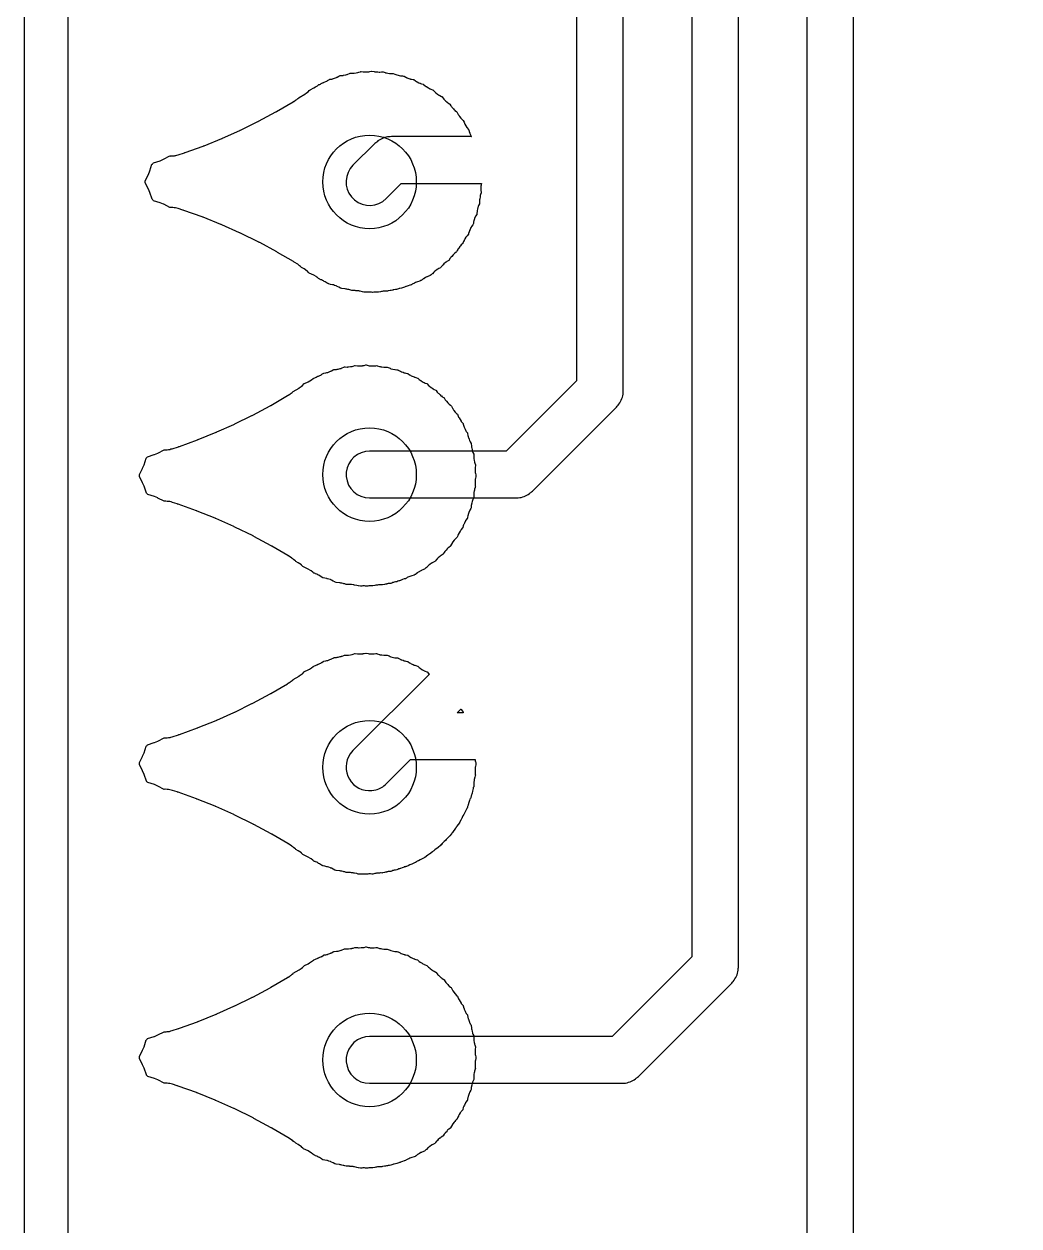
# Model space of a CAD drawing. Header units: millimetres. Extents: x 0 to 45, y 0 to 60.
# Drawn here: x 0 to 8.64, y 24.75 to 35.18 of the extents above; entities that cross this region are included whole.
import ezdxf

# ---------------------------------------------------------------- set-up
doc = ezdxf.new("R2010")
doc.units = ezdxf.units.MM

msp = doc.modelspace()

# ---------------------------------------------------------------- linework, layer by layer
at = {"layer": '16_copper'}
for points in [[(4.797, 49), (4.797, 32.084), (4.186, 31.473), (3, 31.473), (2.965, 31.47, 0.915917), (3, 31.067), (4.27, 31.067), (4.28, 31.068), (4.29, 31.068, 0.132342), (4.389, 31.105), (4.395, 31.111, 0.018024), (4.407, 31.12), (4.414, 31.126), (5.144, 31.856), (5.15, 31.864), (5.157, 31.871, 0.132344), (5.201, 31.968), (5.201, 31.976, 0.018059), (5.202, 31.991), (5.203, 32), (5.203, 48.916)], [(5.797, 49), (5.797, 27.084), (5.106, 26.393), (3, 26.393), (2.965, 26.39, 0.915917), (3, 25.987), (5.19, 25.987), (5.2, 25.988), (5.21, 25.988, 0.132342), (5.309, 26.025), (5.315, 26.031, 0.018024), (5.327, 26.04), (5.334, 26.046), (6.144, 26.856), (6.15, 26.864), (6.157, 26.871, 0.132344), (6.201, 26.968), (6.201, 26.976, 0.018059), (6.202, 26.991), (6.203, 27), (6.203, 48.916)]]:
    msp.add_lwpolyline(points, format="xyb", dxfattribs=at)
for points in [[(6.797, 48), (6.797, 22.084)], [(7.203, 22), (7.203, 47.916)]]:
    msp.add_lwpolyline(points, dxfattribs=at)
at = {"layer": '1_copper'}
msp.add_lwpolyline([(0.381, 51.975), (0.381, 8)], dxfattribs=at)
for points in [[(3.016, 32.852), (3.005, 32.853), (2.998, 32.853), (2.992, 32.853), (2.983, 32.852), (2.972, 32.852), (2.972, 32.852), (2.971, 32.852), (2.954, 32.853, 0.001522), (2.952, 32.853), (2.951, 32.853), (2.939, 32.857), (2.919, 32.861), (2.913, 32.862), (2.908, 32.864), (2.894, 32.865), (2.884, 32.866), (2.88, 32.866), (2.875, 32.867), (2.847, 32.867), (2.836, 32.871), (2.828, 32.873), (2.82, 32.875), (2.81, 32.877), (2.802, 32.879), (2.796, 32.88), (2.788, 32.881), (2.76, 32.884), (2.752, 32.887), (2.749, 32.888), (2.734, 32.896), (2.72, 32.903, 0.011775), (2.71, 32.908), (2.696, 32.912), (2.686, 32.916), (2.683, 32.916), (2.679, 32.917), (2.662, 32.921), (2.647, 32.924), (2.644, 32.924), (2.64, 32.927, 0.005371), (2.636, 32.93), (2.633, 32.931), (2.614, 32.943), (2.607, 32.946), (2.601, 32.95), (2.591, 32.955), (2.582, 32.959), (2.577, 32.961), (2.572, 32.963), (2.567, 32.965), (2.557, 32.973), (2.544, 32.984, 0.001383), (2.543, 32.984), (2.537, 32.988), (2.516, 33), (2.475, 33.019), (2.471, 33.023), (2.46, 33.034, 0.003099), (2.458, 33.036), (2.431, 33.055), (2.431, 33.055, 0.000044), (2.431, 33.055), (2.41, 33.067, 0.013556), (2.401, 33.075), (2.391, 33.083), (2.383, 33.09), (2.379, 33.092), (2.376, 33.095), (2.345, 33.114), (2.342, 33.116), (2.339, 33.118), (2.202, 33.198), (2.199, 33.2), (2.196, 33.202), (2.046, 33.283), (2.042, 33.284), (2.039, 33.287), (1.879, 33.365), (1.875, 33.367), (1.872, 33.369), (1.716, 33.438), (1.713, 33.439), (1.709, 33.441), (1.554, 33.503), (1.551, 33.504), (1.547, 33.506), (1.387, 33.563), (1.383, 33.564), (1.38, 33.566), (1.338, 33.579), (1.327, 33.582), (1.316, 33.585, 0.026868), (1.292, 33.587), (1.281, 33.589), (1.274, 33.588), (1.268, 33.589), (1.267, 33.588), (1.213, 33.616, 0.001054), (1.212, 33.617), (1.182, 33.629), (1.124, 33.647), (1.122, 33.65, 0.010376), (1.112, 33.659), (1.112, 33.66), (1.093, 33.718, 0.001055), (1.093, 33.718), (1.08, 33.748), (1.052, 33.803), (1.052, 33.806, 0.010376), (1.052, 33.819), (1.052, 33.82), (1.08, 33.874, 0.001054), (1.08, 33.875), (1.093, 33.905), (1.111, 33.963), (1.114, 33.965, 0.010376), (1.123, 33.975), (1.123, 33.975), (1.181, 33.994, 0.001055), (1.182, 33.994), (1.212, 34.007), (1.266, 34.035), (1.27, 34.034), (1.276, 34.035), (1.283, 34.035, 0.024664), (1.305, 34.037), (1.312, 34.038), (1.318, 34.039), (1.326, 34.042), (1.337, 34.044), (1.392, 34.062), (1.395, 34.064), (1.399, 34.065), (1.556, 34.121), (1.559, 34.123), (1.563, 34.124), (1.718, 34.187), (1.721, 34.188), (1.724, 34.19), (1.873, 34.256), (1.876, 34.258), (1.88, 34.259), (2.029, 34.333), (2.032, 34.334), (2.036, 34.336), (2.186, 34.417), (2.189, 34.419), (2.193, 34.42), (2.337, 34.505), (2.34, 34.507), (2.343, 34.509), (2.358, 34.518), (2.363, 34.522), (2.369, 34.526, 0.021914), (2.386, 34.54), (2.388, 34.542), (2.438, 34.571), (2.438, 34.571), (2.438, 34.572), (2.452, 34.582), (2.467, 34.592), (2.467, 34.592), (2.467, 34.592), (2.477, 34.603), (2.484, 34.61), (2.516, 34.625), (2.516, 34.625), (2.516, 34.625), (2.531, 34.634), (2.547, 34.643), (2.547, 34.643), (2.547, 34.643), (2.561, 34.654, 0.031921), (2.586, 34.666), (2.594, 34.67), (2.595, 34.671), (2.598, 34.672), (2.601, 34.673), (2.603, 34.674), (2.607, 34.675), (2.619, 34.681), (2.628, 34.684, 0.008315), (2.634, 34.688), (2.635, 34.688), (2.636, 34.689), (2.636, 34.689), (2.647, 34.697), (2.652, 34.7), (2.654, 34.701), (2.671, 34.703), (2.68, 34.705, 0.007304), (2.687, 34.707), (2.704, 34.714), (2.713, 34.717, 0.004064), (2.717, 34.719), (2.72, 34.72), (2.734, 34.728), (2.74, 34.731), (2.744, 34.732), (2.763, 34.733), (2.769, 34.734), (2.77, 34.734), (2.77, 34.734), (2.77, 34.734), (2.772, 34.734), (2.775, 34.735), (2.794, 34.74), (2.803, 34.742), (2.805, 34.742), (2.807, 34.743), (2.812, 34.745), (2.827, 34.751), (2.833, 34.754), (2.837, 34.754), (2.856, 34.753), (2.859, 34.753), (2.862, 34.754, 0.002922), (2.864, 34.754), (2.867, 34.754), (2.885, 34.757), (2.895, 34.758), (2.897, 34.759), (2.899, 34.759), (2.907, 34.761), (2.922, 34.766), (2.925, 34.767), (2.926, 34.767), (2.944, 34.765), (2.953, 34.764, 0.008832), (2.961, 34.764), (2.978, 34.765), (2.988, 34.765), (2.99, 34.766), (2.993, 34.766), (3.002, 34.767), (3.017, 34.771), (3.019, 34.771), (3.021, 34.771), (3.039, 34.767), (3.047, 34.765, 0.008134), (3.054, 34.764), (3.073, 34.764), (3.083, 34.763), (3.085, 34.763), (3.085, 34.763), (3.086, 34.763), (3.086, 34.763), (3.087, 34.763), (3.089, 34.763), (3.105, 34.766), (3.112, 34.766), (3.117, 34.765), (3.136, 34.758), (3.139, 34.758, 0.000448), (3.139, 34.757), (3.141, 34.757), (3.142, 34.757), (3.147, 34.756), (3.158, 34.755), (3.174, 34.752), (3.174, 34.752), (3.175, 34.752), (3.193, 34.752), (3.204, 34.752), (3.22, 34.746, 0.019871), (3.236, 34.739), (3.268, 34.731), (3.271, 34.731), (3.287, 34.73), (3.295, 34.729), (3.299, 34.727), (3.315, 34.718), (3.318, 34.717), (3.32, 34.716), (3.321, 34.715), (3.323, 34.715), (3.325, 34.713), (3.342, 34.708), (3.351, 34.704), (3.353, 34.704), (3.355, 34.703), (3.364, 34.701), (3.379, 34.699), (3.383, 34.698), (3.383, 34.698), (3.398, 34.687), (3.405, 34.682, 0.008991), (3.412, 34.678), (3.428, 34.671), (3.437, 34.667), (3.439, 34.666), (3.442, 34.665), (3.451, 34.662), (3.466, 34.658), (3.468, 34.657), (3.469, 34.656), (3.482, 34.645), (3.49, 34.639, 0.008557), (3.496, 34.635), (3.511, 34.626), (3.52, 34.62), (3.522, 34.62), (3.524, 34.618), (3.533, 34.614), (3.547, 34.609), (3.55, 34.608), (3.551, 34.607), (3.563, 34.594), (3.57, 34.588, 0.008633), (3.576, 34.582), (3.59, 34.572), (3.598, 34.566), (3.6, 34.565), (3.602, 34.564), (3.61, 34.559), (3.624, 34.552), (3.627, 34.551), (3.627, 34.55), (3.638, 34.536), (3.644, 34.529, 0.008924), (3.65, 34.523), (3.663, 34.511), (3.67, 34.504), (3.672, 34.503), (3.674, 34.502), (3.681, 34.496), (3.695, 34.488), (3.696, 34.487), (3.697, 34.485), (3.707, 34.47), (3.712, 34.463, 0.008713), (3.717, 34.457), (3.729, 34.444), (3.735, 34.436), (3.737, 34.435), (3.738, 34.434), (3.738, 34.434), (3.738, 34.434), (3.739, 34.433), (3.741, 34.431), (3.754, 34.422), (3.758, 34.418), (3.761, 34.413), (3.769, 34.396), (3.771, 34.392, 0.000647), (3.772, 34.392), (3.773, 34.391), (3.773, 34.39), (3.775, 34.388), (3.782, 34.378), (3.792, 34.364), (3.792, 34.363), (3.793, 34.363), (3.805, 34.351), (3.814, 34.343), (3.82, 34.327, 0.01961), (3.827, 34.311), (3.844, 34.283), (3.846, 34.28), (3.857, 34.268), (3.862, 34.262), (3.863, 34.258), (3.868, 34.239), (3.869, 34.237), (3.87, 34.235), (3.87, 34.233), (3.871, 34.232), (3.871, 34.23), (3.879, 34.214), (3.883, 34.204), (3.884, 34.203), (3.19, 34.203), (3.18, 34.202), (3.17, 34.202, 0.132342), (3.071, 34.165), (3.065, 34.159, 0.018024), (3.053, 34.15), (3.046, 34.144), (2.856, 33.954), (2.833, 33.926, 0.915916), (3.144, 33.666), (3.274, 33.797), (3.971, 33.797), (3.969, 33.786), (3.968, 33.78), (3.968, 33.779), (3.968, 33.779), (3.968, 33.779), (3.967, 33.777), (3.967, 33.774), (3.966, 33.755), (3.966, 33.745, 0.00339), (3.966, 33.741), (3.966, 33.736), (3.968, 33.72), (3.969, 33.713), (3.967, 33.709), (3.961, 33.691), (3.96, 33.688), (3.96, 33.686, 0.002893), (3.96, 33.683), (3.959, 33.68), (3.956, 33.663), (3.955, 33.653), (3.955, 33.651), (3.954, 33.648), (3.954, 33.641), (3.955, 33.625), (3.955, 33.621), (3.954, 33.62), (3.947, 33.604), (3.944, 33.596, 0.008754), (3.941, 33.589), (3.937, 33.572), (3.935, 33.562), (3.935, 33.56), (3.934, 33.557), (3.933, 33.553), (3.932, 33.538), (3.932, 33.532), (3.93, 33.527), (3.921, 33.512), (3.918, 33.506, 0.007846), (3.915, 33.5), (3.909, 33.482), (3.906, 33.473, 0.003666), (3.905, 33.469), (3.903, 33.464), (3.901, 33.448), (3.9, 33.442), (3.897, 33.438), (3.886, 33.422), (3.884, 33.42), (3.883, 33.418), (3.882, 33.417), (3.882, 33.415), (3.88, 33.413), (3.873, 33.397), (3.868, 33.388), (3.868, 33.386), (3.867, 33.384), (3.864, 33.376), (3.86, 33.361), (3.859, 33.358), (3.859, 33.357), (3.846, 33.343), (3.841, 33.336, 0.008445), (3.837, 33.33), (3.828, 33.315), (3.823, 33.306), (3.822, 33.304), (3.821, 33.302), (3.817, 33.294), (3.811, 33.279), (3.81, 33.276), (3.809, 33.275), (3.796, 33.263), (3.79, 33.256, 0.008529), (3.785, 33.25), (3.774, 33.236), (3.768, 33.228), (3.767, 33.226), (3.766, 33.224), (3.761, 33.216), (3.754, 33.202), (3.753, 33.199), (3.752, 33.199), (3.738, 33.188), (3.731, 33.182, 0.008884), (3.725, 33.176), (3.714, 33.163), (3.707, 33.156), (3.705, 33.154), (3.704, 33.152), (3.698, 33.145), (3.69, 33.132), (3.689, 33.13), (3.688, 33.129), (3.672, 33.119), (3.665, 33.114, 0.008673), (3.659, 33.11), (3.646, 33.098), (3.639, 33.091), (3.637, 33.089), (3.636, 33.087), (3.632, 33.084), (3.623, 33.072), (3.619, 33.067), (3.616, 33.065), (3.6, 33.057), (3.594, 33.054, 0.008824), (3.587, 33.05), (3.573, 33.039), (3.565, 33.033, 0.00464), (3.561, 33.03), (3.557, 33.026), (3.545, 33.013), (3.543, 33.012), (3.54, 33.01), (3.534, 33.004), (3.526, 32.999), (3.505, 32.99), (3.501, 32.987), (3.496, 32.986), (3.485, 32.979), (3.473, 32.973), (3.47, 32.97), (3.466, 32.968), (3.456, 32.959), (3.452, 32.957), (3.449, 32.954), (3.448, 32.954), (3.447, 32.953), (3.446, 32.953), (3.436, 32.948), (3.416, 32.942), (3.408, 32.939), (3.399, 32.936), (3.39, 32.932), (3.383, 32.929), (3.377, 32.926), (3.37, 32.922), (3.364, 32.918), (3.361, 32.916), (3.352, 32.915, 0.000759), (3.351, 32.914), (3.335, 32.908), (3.318, 32.902), (3.318, 32.902), (3.318, 32.902), (3.315, 32.901), (3.309, 32.899), (3.303, 32.897), (3.295, 32.894), (3.286, 32.89), (3.276, 32.888), (3.264, 32.886), (3.258, 32.884), (3.252, 32.883), (3.244, 32.879), (3.235, 32.876), (3.224, 32.875), (3.212, 32.874), (3.206, 32.872), (3.201, 32.871), (3.199, 32.87), (3.198, 32.87, 0.019851), (3.179, 32.867), (3.162, 32.864), (3.162, 32.864), (3.162, 32.864), (3.156, 32.862), (3.152, 32.863), (3.145, 32.863), (3.137, 32.862), (3.128, 32.862), (3.118, 32.861), (3.11, 32.86), (3.103, 32.858), (3.096, 32.857), (3.079, 32.853), (3.069, 32.853), (3.058, 32.854), (3.051, 32.854), (3.045, 32.854), (3.036, 32.852), (3.026, 32.851)], [(2.966, 30.302), (2.955, 30.303), (2.948, 30.303), (2.942, 30.303), (2.933, 30.302), (2.922, 30.302), (2.922, 30.302), (2.921, 30.302), (2.904, 30.303, 0.001522), (2.902, 30.303), (2.901, 30.303), (2.889, 30.307), (2.869, 30.311), (2.863, 30.312), (2.858, 30.314), (2.844, 30.315), (2.834, 30.316), (2.83, 30.316), (2.825, 30.317), (2.797, 30.317), (2.786, 30.321), (2.778, 30.323), (2.77, 30.325), (2.76, 30.327), (2.752, 30.329), (2.746, 30.33), (2.738, 30.331), (2.71, 30.334), (2.702, 30.337), (2.699, 30.338), (2.684, 30.346), (2.67, 30.353, 0.011775), (2.66, 30.358), (2.646, 30.362), (2.636, 30.366), (2.633, 30.366), (2.629, 30.367), (2.612, 30.371), (2.597, 30.374), (2.594, 30.374), (2.59, 30.377, 0.005371), (2.586, 30.38), (2.583, 30.381), (2.564, 30.393), (2.557, 30.396), (2.551, 30.4), (2.541, 30.405), (2.532, 30.409), (2.527, 30.411), (2.522, 30.413), (2.517, 30.415), (2.507, 30.423), (2.494, 30.434, 0.001383), (2.493, 30.434), (2.487, 30.438), (2.466, 30.45), (2.425, 30.469), (2.421, 30.473), (2.41, 30.484, 0.003099), (2.408, 30.486), (2.381, 30.505), (2.381, 30.505, 0.000044), (2.381, 30.505), (2.36, 30.517, 0.013556), (2.351, 30.525), (2.341, 30.533), (2.333, 30.54), (2.329, 30.542), (2.326, 30.545), (2.295, 30.564), (2.292, 30.566), (2.289, 30.568), (2.152, 30.648), (2.149, 30.65), (2.146, 30.652), (1.996, 30.733), (1.992, 30.734), (1.989, 30.737), (1.829, 30.815), (1.825, 30.817), (1.822, 30.819), (1.666, 30.888), (1.663, 30.889), (1.659, 30.891), (1.504, 30.953), (1.501, 30.954), (1.497, 30.956), (1.337, 31.013), (1.333, 31.014), (1.33, 31.016), (1.288, 31.029), (1.277, 31.032), (1.266, 31.035, 0.026868), (1.242, 31.037), (1.231, 31.039), (1.224, 31.038), (1.218, 31.039), (1.217, 31.038), (1.163, 31.066, 0.001054), (1.162, 31.067), (1.132, 31.079), (1.074, 31.097), (1.072, 31.1, 0.010359), (1.062, 31.109), (1.062, 31.11), (1.043, 31.168, 0.001055), (1.043, 31.168), (1.03, 31.198), (1.002, 31.253), (1.002, 31.256, 0.010376), (1.002, 31.269), (1.002, 31.27), (1.03, 31.324, 0.001054), (1.03, 31.325), (1.043, 31.355), (1.061, 31.413), (1.064, 31.415, 0.010359), (1.073, 31.425), (1.073, 31.425), (1.131, 31.444, 0.001055), (1.132, 31.444), (1.162, 31.457), (1.216, 31.485), (1.22, 31.484), (1.226, 31.485), (1.233, 31.485, 0.024664), (1.255, 31.487), (1.262, 31.488), (1.268, 31.489), (1.276, 31.492), (1.287, 31.494), (1.342, 31.512), (1.345, 31.514), (1.349, 31.515), (1.506, 31.571), (1.509, 31.573), (1.513, 31.574), (1.668, 31.637), (1.671, 31.638), (1.674, 31.64), (1.823, 31.706), (1.826, 31.708), (1.83, 31.709), (1.979, 31.783), (1.982, 31.784), (1.986, 31.786), (2.136, 31.867), (2.139, 31.869), (2.143, 31.87), (2.287, 31.955), (2.29, 31.957), (2.293, 31.959), (2.308, 31.968), (2.313, 31.972), (2.319, 31.976, 0.021913), (2.336, 31.99), (2.338, 31.992), (2.388, 32.021), (2.388, 32.021), (2.388, 32.022), (2.405, 32.034), (2.417, 32.042), (2.417, 32.042), (2.417, 32.042), (2.433, 32.059), (2.434, 32.06), (2.466, 32.075), (2.466, 32.075), (2.466, 32.075), (2.481, 32.083), (2.497, 32.093), (2.497, 32.093), (2.497, 32.093), (2.511, 32.104, 0.032368), (2.536, 32.116), (2.544, 32.12), (2.545, 32.121), (2.548, 32.122, 0.006884), (2.554, 32.124), (2.558, 32.125), (2.569, 32.131), (2.578, 32.134, 0.008297), (2.584, 32.138), (2.585, 32.139), (2.587, 32.14), (2.587, 32.14), (2.598, 32.147), (2.602, 32.15), (2.604, 32.151), (2.621, 32.153), (2.63, 32.155, 0.007536), (2.637, 32.157), (2.654, 32.164), (2.663, 32.167), (2.665, 32.168), (2.667, 32.169), (2.67, 32.17), (2.684, 32.178), (2.69, 32.181), (2.694, 32.182), (2.713, 32.183), (2.719, 32.184), (2.72, 32.184), (2.72, 32.184), (2.72, 32.184), (2.722, 32.184), (2.726, 32.185), (2.744, 32.19), (2.753, 32.192), (2.755, 32.193), (2.757, 32.193), (2.762, 32.195), (2.777, 32.201), (2.783, 32.204), (2.787, 32.204), (2.806, 32.203), (2.809, 32.203), (2.812, 32.204, 0.002922), (2.814, 32.204), (2.817, 32.204), (2.835, 32.207), (2.845, 32.208), (2.847, 32.209), (2.849, 32.209), (2.857, 32.211), (2.872, 32.216), (2.875, 32.217), (2.876, 32.217), (2.894, 32.215), (2.903, 32.214, 0.0089), (2.911, 32.214), (2.928, 32.215), (2.938, 32.215, 0.004662), (2.943, 32.216), (2.952, 32.217), (2.967, 32.221), (2.969, 32.221), (2.971, 32.221), (2.989, 32.217), (2.997, 32.215, 0.008432), (3.005, 32.214), (3.022, 32.214), (3.033, 32.213), (3.035, 32.213), (3.036, 32.213), (3.036, 32.213), (3.037, 32.213), (3.039, 32.213), (3.055, 32.215), (3.062, 32.216), (3.067, 32.215), (3.086, 32.208), (3.089, 32.208, 0.000744), (3.089, 32.207), (3.091, 32.207), (3.092, 32.207), (3.097, 32.206), (3.107, 32.205), (3.124, 32.202), (3.124, 32.202), (3.125, 32.202), (3.142, 32.202), (3.154, 32.202), (3.17, 32.196, 0.019871), (3.186, 32.189), (3.218, 32.181), (3.221, 32.181), (3.237, 32.18), (3.245, 32.179), (3.249, 32.177), (3.265, 32.168), (3.268, 32.167), (3.27, 32.166), (3.271, 32.165), (3.273, 32.165), (3.275, 32.163), (3.292, 32.158), (3.301, 32.154), (3.303, 32.154), (3.305, 32.153), (3.314, 32.151), (3.329, 32.148), (3.333, 32.148), (3.333, 32.148), (3.348, 32.137), (3.355, 32.132, 0.008991), (3.362, 32.128), (3.378, 32.121), (3.387, 32.117), (3.389, 32.116), (3.392, 32.115), (3.401, 32.112), (3.416, 32.108), (3.418, 32.107), (3.419, 32.106), (3.432, 32.095), (3.44, 32.089, 0.008557), (3.446, 32.085), (3.461, 32.076), (3.47, 32.07), (3.472, 32.07), (3.474, 32.068), (3.483, 32.064), (3.497, 32.059), (3.5, 32.058), (3.501, 32.057), (3.513, 32.044), (3.52, 32.038, 0.008633), (3.526, 32.032), (3.54, 32.022), (3.548, 32.016), (3.55, 32.015), (3.552, 32.014), (3.56, 32.009), (3.574, 32.002), (3.577, 32.001), (3.577, 32), (3.588, 31.986), (3.594, 31.979, 0.008924), (3.6, 31.973), (3.613, 31.961), (3.62, 31.954), (3.622, 31.953), (3.624, 31.952), (3.631, 31.946), (3.645, 31.938), (3.646, 31.937), (3.647, 31.935), (3.657, 31.92), (3.662, 31.913, 0.008537), (3.667, 31.907), (3.679, 31.894), (3.685, 31.886), (3.687, 31.885), (3.688, 31.884), (3.688, 31.884), (3.688, 31.884), (3.689, 31.883), (3.691, 31.881), (3.704, 31.872), (3.708, 31.868), (3.711, 31.863), (3.719, 31.846), (3.721, 31.842, 0.000499), (3.722, 31.842), (3.723, 31.841), (3.723, 31.84), (3.725, 31.838), (3.732, 31.827), (3.742, 31.813), (3.742, 31.813), (3.743, 31.813), (3.756, 31.8), (3.764, 31.793), (3.77, 31.777, 0.01961), (3.777, 31.761), (3.794, 31.733), (3.796, 31.73), (3.807, 31.718), (3.812, 31.712), (3.813, 31.708), (3.818, 31.689), (3.819, 31.687), (3.82, 31.685), (3.82, 31.683), (3.821, 31.682), (3.821, 31.68), (3.829, 31.664), (3.833, 31.654), (3.835, 31.653), (3.836, 31.651), (3.84, 31.644), (3.849, 31.631), (3.851, 31.628), (3.851, 31.627), (3.854, 31.609), (3.856, 31.601, 0.008634), (3.858, 31.593), (3.865, 31.577), (3.868, 31.567), (3.869, 31.565), (3.87, 31.563), (3.874, 31.554), (3.882, 31.541), (3.883, 31.539), (3.883, 31.537), (3.884, 31.52), (3.886, 31.51, 0.008623), (3.887, 31.503), (3.891, 31.486), (3.894, 31.476), (3.895, 31.474), (3.895, 31.471), (3.898, 31.463), (3.905, 31.448), (3.906, 31.446), (3.906, 31.445), (3.905, 31.427), (3.906, 31.418, 0.00875), (3.906, 31.41), (3.909, 31.393), (3.91, 31.382, 0.004516), (3.911, 31.378), (3.913, 31.369), (3.919, 31.355), (3.919, 31.352), (3.919, 31.35), (3.917, 31.332), (3.916, 31.324, 0.008165), (3.916, 31.316), (3.917, 31.298), (3.918, 31.288), (3.918, 31.286), (3.918, 31.285), (3.918, 31.285), (3.918, 31.285), (3.918, 31.284), (3.919, 31.281), (3.922, 31.265), (3.924, 31.259), (3.923, 31.254), (3.919, 31.236), (3.918, 31.23), (3.918, 31.229), (3.918, 31.229), (3.918, 31.229), (3.917, 31.227), (3.917, 31.224), (3.916, 31.205), (3.916, 31.195, 0.00339), (3.916, 31.191), (3.916, 31.186), (3.918, 31.17), (3.919, 31.163), (3.917, 31.159), (3.911, 31.142), (3.91, 31.138), (3.91, 31.136, 0.002904), (3.91, 31.133), (3.909, 31.13), (3.906, 31.113), (3.905, 31.103), (3.905, 31.101), (3.904, 31.098), (3.904, 31.091), (3.905, 31.075), (3.905, 31.071), (3.904, 31.07), (3.897, 31.054), (3.894, 31.046, 0.00857), (3.891, 31.039), (3.887, 31.022), (3.885, 31.012), (3.885, 31.01), (3.884, 31.007), (3.883, 31.004), (3.882, 30.988), (3.882, 30.982), (3.88, 30.977), (3.871, 30.962), (3.868, 30.956, 0.007846), (3.865, 30.95), (3.859, 30.932), (3.856, 30.923, 0.003666), (3.855, 30.919), (3.853, 30.914), (3.851, 30.898), (3.85, 30.892), (3.847, 30.888), (3.836, 30.873), (3.834, 30.87), (3.833, 30.868), (3.832, 30.867), (3.832, 30.865), (3.83, 30.863), (3.823, 30.847), (3.819, 30.838), (3.818, 30.836), (3.817, 30.834), (3.814, 30.826), (3.81, 30.811), (3.809, 30.808), (3.808, 30.807), (3.796, 30.793), (3.791, 30.786, 0.008577), (3.787, 30.78), (3.778, 30.765), (3.773, 30.756), (3.772, 30.754), (3.771, 30.752), (3.767, 30.743), (3.763, 30.733), (3.76, 30.726), (3.759, 30.725), (3.759, 30.725), (3.746, 30.713), (3.74, 30.706, 0.008463), (3.735, 30.7), (3.724, 30.686), (3.718, 30.678), (3.717, 30.676), (3.716, 30.674), (3.711, 30.666), (3.704, 30.652), (3.703, 30.649), (3.702, 30.649), (3.688, 30.638), (3.681, 30.632, 0.008993), (3.675, 30.626), (3.664, 30.613), (3.657, 30.606), (3.655, 30.604), (3.654, 30.602), (3.648, 30.595), (3.64, 30.582), (3.639, 30.58), (3.638, 30.579), (3.622, 30.569), (3.615, 30.564, 0.008673), (3.609, 30.56), (3.596, 30.548), (3.589, 30.541), (3.587, 30.539), (3.586, 30.537), (3.582, 30.534), (3.573, 30.522), (3.569, 30.517), (3.566, 30.515), (3.55, 30.507), (3.544, 30.504, 0.008824), (3.537, 30.5), (3.523, 30.489), (3.515, 30.483, 0.00464), (3.511, 30.48), (3.507, 30.476), (3.495, 30.463), (3.493, 30.462), (3.49, 30.46), (3.484, 30.454), (3.476, 30.449), (3.455, 30.44), (3.451, 30.437), (3.446, 30.436), (3.435, 30.429), (3.434, 30.429), (3.431, 30.427), (3.43, 30.426), (3.423, 30.423), (3.42, 30.42), (3.416, 30.418), (3.406, 30.41), (3.402, 30.407), (3.401, 30.406), (3.399, 30.404), (3.398, 30.404), (3.397, 30.403), (3.396, 30.403), (3.386, 30.398), (3.366, 30.392), (3.358, 30.389), (3.349, 30.386), (3.34, 30.382), (3.333, 30.379), (3.327, 30.376), (3.32, 30.372), (3.314, 30.368), (3.311, 30.366), (3.302, 30.365, 0.000711), (3.301, 30.364), (3.285, 30.358), (3.269, 30.352), (3.268, 30.352), (3.268, 30.352), (3.265, 30.351), (3.259, 30.349), (3.253, 30.347), (3.245, 30.344), (3.236, 30.34), (3.226, 30.338), (3.214, 30.336), (3.208, 30.334), (3.202, 30.333), (3.194, 30.329), (3.185, 30.326), (3.174, 30.325), (3.162, 30.324), (3.156, 30.322), (3.151, 30.321), (3.149, 30.32), (3.147, 30.32, 0.019939), (3.129, 30.317), (3.112, 30.314), (3.112, 30.314), (3.112, 30.314), (3.106, 30.312), (3.102, 30.313), (3.095, 30.313), (3.087, 30.312), (3.078, 30.312), (3.068, 30.311), (3.06, 30.31), (3.053, 30.309), (3.046, 30.307), (3.029, 30.303), (3.019, 30.303), (3.008, 30.304), (3.001, 30.304), (2.995, 30.304), (2.986, 30.302), (2.976, 30.301)], [(3.055, 28.534, 0.128212), (3.144, 28.586), (3.354, 28.797), (3.917, 28.797), (3.918, 28.788), (3.918, 28.786), (3.918, 28.785), (3.918, 28.785), (3.918, 28.785), (3.918, 28.784), (3.919, 28.781), (3.922, 28.765), (3.924, 28.759), (3.923, 28.754), (3.919, 28.736), (3.918, 28.731), (3.918, 28.729), (3.918, 28.729), (3.918, 28.729), (3.917, 28.727), (3.917, 28.724), (3.916, 28.705), (3.916, 28.695), (3.916, 28.693), (3.916, 28.691), (3.916, 28.686), (3.918, 28.67), (3.919, 28.661), (3.917, 28.656), (3.914, 28.645), (3.911, 28.636), (3.911, 28.631), (3.909, 28.625), (3.907, 28.61), (3.906, 28.602), (3.905, 28.593), (3.905, 28.584), (3.904, 28.575), (3.905, 28.569), (3.904, 28.565), (3.904, 28.561), (3.9, 28.553), (3.9, 28.552), (3.9, 28.552), (3.899, 28.547), (3.893, 28.521), (3.89, 28.506), (3.888, 28.497), (3.888, 28.495), (3.886, 28.491), (3.885, 28.488), (3.883, 28.483), (3.882, 28.479), (3.881, 28.476), (3.88, 28.471), (3.878, 28.466), (3.875, 28.46), (3.872, 28.452), (3.868, 28.442), (3.859, 28.416), (3.858, 28.411), (3.857, 28.407), (3.855, 28.4), (3.853, 28.395), (3.851, 28.39), (3.849, 28.384), (3.847, 28.376), (3.846, 28.376), (3.845, 28.374), (3.844, 28.371), (3.841, 28.367), (3.826, 28.337), (3.822, 28.327), (3.818, 28.319), (3.811, 28.308), (3.804, 28.295), (3.801, 28.285), (3.799, 28.281), (3.792, 28.27), (3.782, 28.25), (3.781, 28.249), (3.758, 28.218), (3.757, 28.216), (3.755, 28.214), (3.753, 28.209), (3.751, 28.206), (3.745, 28.2), (3.72, 28.165), (3.717, 28.16), (3.715, 28.158), (3.713, 28.155), (3.71, 28.152), (3.697, 28.134), (3.665, 28.102), (3.658, 28.094), (3.649, 28.086), (3.63, 28.067), (3.624, 28.06), (3.623, 28.059), (3.615, 28.051), (3.596, 28.033), (3.568, 28.013), (3.565, 28.01, 0.008889), (3.559, 28.005), (3.557, 28.004), (3.553, 28.001), (3.547, 27.997), (3.519, 27.977), (3.513, 27.972), (3.509, 27.969), (3.507, 27.968, 0.000274), (3.506, 27.968), (3.479, 27.948), (3.438, 27.927), (3.425, 27.919), (3.422, 27.917), (3.414, 27.914), (3.41, 27.911), (3.407, 27.91), (3.399, 27.904), (3.398, 27.904), (3.397, 27.903), (3.396, 27.903), (3.383, 27.897), (3.367, 27.89), (3.359, 27.887), (3.358, 27.886), (3.357, 27.886), (3.35, 27.882), (3.349, 27.882), (3.334, 27.875), (3.322, 27.87), (3.322, 27.87), (3.321, 27.87), (3.319, 27.869), (3.318, 27.869), (3.315, 27.868), (3.315, 27.867), (3.302, 27.865, 0.000673), (3.301, 27.864), (3.284, 27.858), (3.268, 27.852), (3.268, 27.852), (3.268, 27.852), (3.265, 27.851), (3.259, 27.849), (3.253, 27.847), (3.245, 27.844), (3.236, 27.84), (3.226, 27.838), (3.214, 27.836), (3.208, 27.834), (3.202, 27.833), (3.194, 27.829), (3.185, 27.826), (3.174, 27.825), (3.162, 27.824), (3.156, 27.822), (3.151, 27.821), (3.149, 27.82), (3.147, 27.82, 0.019939), (3.129, 27.817), (3.112, 27.814), (3.112, 27.814), (3.112, 27.814), (3.106, 27.812), (3.102, 27.813), (3.095, 27.813), (3.087, 27.812), (3.078, 27.812), (3.068, 27.811), (3.06, 27.81), (3.053, 27.809), (3.046, 27.807), (3.029, 27.803), (3.019, 27.803), (3.008, 27.804), (3.001, 27.804), (2.995, 27.804), (2.986, 27.802), (2.976, 27.801), (2.966, 27.802), (2.955, 27.803), (2.948, 27.803), (2.942, 27.803), (2.933, 27.802), (2.922, 27.802), (2.922, 27.802), (2.921, 27.802), (2.904, 27.803, 0.001522), (2.902, 27.803), (2.901, 27.803), (2.889, 27.807), (2.869, 27.811), (2.863, 27.812), (2.858, 27.814), (2.844, 27.815), (2.834, 27.816), (2.83, 27.816), (2.825, 27.817), (2.797, 27.817), (2.786, 27.821), (2.778, 27.823), (2.77, 27.825), (2.76, 27.827), (2.752, 27.829), (2.746, 27.83), (2.738, 27.831), (2.71, 27.834), (2.702, 27.837), (2.699, 27.838), (2.684, 27.846), (2.67, 27.853, 0.011775), (2.66, 27.858), (2.646, 27.862), (2.636, 27.866), (2.633, 27.866), (2.629, 27.867), (2.612, 27.871), (2.597, 27.874), (2.594, 27.874), (2.59, 27.877, 0.005371), (2.586, 27.88), (2.583, 27.881), (2.564, 27.893), (2.557, 27.896), (2.551, 27.9), (2.541, 27.905), (2.532, 27.909), (2.527, 27.911), (2.522, 27.913), (2.517, 27.915), (2.507, 27.923), (2.494, 27.934, 0.001383), (2.493, 27.934), (2.487, 27.938), (2.466, 27.95), (2.425, 27.969), (2.422, 27.973), (2.41, 27.984, 0.003118), (2.408, 27.986), (2.381, 28.005), (2.36, 28.017, 0.01351), (2.351, 28.025), (2.341, 28.033), (2.333, 28.04), (2.329, 28.042), (2.326, 28.045), (2.295, 28.064), (2.292, 28.066), (2.289, 28.068), (2.152, 28.148), (2.149, 28.15), (2.146, 28.152), (1.996, 28.233), (1.992, 28.234), (1.989, 28.237), (1.829, 28.315), (1.825, 28.317), (1.822, 28.319), (1.666, 28.388), (1.663, 28.389), (1.659, 28.391), (1.504, 28.453), (1.501, 28.454), (1.497, 28.456), (1.337, 28.513), (1.333, 28.514), (1.33, 28.516), (1.288, 28.529), (1.277, 28.532), (1.266, 28.535, 0.026868), (1.242, 28.537), (1.231, 28.539), (1.224, 28.538), (1.218, 28.539), (1.217, 28.538), (1.163, 28.566, 0.001054), (1.162, 28.567), (1.132, 28.579), (1.074, 28.597), (1.072, 28.6, 0.010359), (1.062, 28.609), (1.062, 28.61), (1.043, 28.668, 0.001055), (1.043, 28.668), (1.03, 28.698), (1.002, 28.753), (1.002, 28.756, 0.010376), (1.002, 28.769), (1.002, 28.77), (1.03, 28.824, 0.001054), (1.03, 28.825), (1.043, 28.855), (1.061, 28.913), (1.064, 28.915, 0.010359), (1.073, 28.925), (1.073, 28.925), (1.131, 28.944, 0.001055), (1.132, 28.944), (1.162, 28.957), (1.216, 28.985), (1.22, 28.984), (1.226, 28.985), (1.233, 28.985, 0.024664), (1.255, 28.987), (1.262, 28.988), (1.268, 28.989), (1.276, 28.992), (1.287, 28.994), (1.342, 29.012), (1.345, 29.014), (1.349, 29.015), (1.506, 29.071), (1.509, 29.073), (1.513, 29.074), (1.668, 29.137), (1.671, 29.138), (1.674, 29.14), (1.823, 29.206), (1.826, 29.208), (1.83, 29.209), (1.979, 29.283), (1.982, 29.284), (1.986, 29.286), (2.136, 29.367), (2.139, 29.369), (2.143, 29.37), (2.287, 29.455), (2.29, 29.457), (2.293, 29.459), (2.308, 29.468), (2.313, 29.472), (2.319, 29.476, 0.021909), (2.336, 29.49), (2.338, 29.492), (2.388, 29.521), (2.388, 29.521), (2.388, 29.522), (2.406, 29.534), (2.417, 29.542), (2.417, 29.542), (2.417, 29.542), (2.432, 29.558), (2.434, 29.56), (2.466, 29.575), (2.466, 29.575), (2.466, 29.575), (2.479, 29.582), (2.497, 29.593), (2.497, 29.593), (2.497, 29.593), (2.51, 29.604, 0.032776), (2.536, 29.616), (2.544, 29.62), (2.545, 29.621), (2.548, 29.622), (2.551, 29.623), (2.553, 29.624), (2.557, 29.625), (2.569, 29.631), (2.578, 29.634, 0.008315), (2.584, 29.638), (2.585, 29.638), (2.586, 29.639), (2.586, 29.639), (2.597, 29.647), (2.602, 29.65), (2.604, 29.651), (2.621, 29.653), (2.63, 29.655, 0.007375), (2.637, 29.657), (2.654, 29.664), (2.663, 29.667), (2.665, 29.668), (2.667, 29.669), (2.67, 29.67), (2.684, 29.678), (2.69, 29.681), (2.694, 29.682), (2.713, 29.683), (2.719, 29.684), (2.72, 29.684), (2.72, 29.684), (2.72, 29.684), (2.722, 29.684), (2.726, 29.685), (2.744, 29.69), (2.753, 29.692), (2.755, 29.693), (2.757, 29.693), (2.762, 29.695), (2.777, 29.701), (2.783, 29.704), (2.787, 29.704), (2.806, 29.703), (2.809, 29.703), (2.812, 29.704, 0.002922), (2.814, 29.704), (2.817, 29.704), (2.835, 29.707), (2.845, 29.708), (2.847, 29.709), (2.849, 29.709), (2.857, 29.711), (2.872, 29.716), (2.875, 29.717), (2.876, 29.717), (2.894, 29.715), (2.903, 29.714, 0.008822), (2.911, 29.714), (2.928, 29.715), (2.938, 29.715, 0.004593), (2.943, 29.716), (2.952, 29.717), (2.967, 29.721), (2.969, 29.721), (2.971, 29.721), (2.989, 29.717), (2.997, 29.715, 0.008132), (3.004, 29.714), (3.023, 29.714), (3.033, 29.713), (3.035, 29.713, 0.001747), (3.036, 29.713), (3.036, 29.713), (3.037, 29.713), (3.039, 29.713), (3.055, 29.716), (3.062, 29.716), (3.067, 29.715), (3.086, 29.708), (3.089, 29.708, 0.000744), (3.089, 29.707), (3.091, 29.707), (3.092, 29.707), (3.097, 29.706), (3.107, 29.705), (3.124, 29.702), (3.124, 29.702), (3.125, 29.702), (3.142, 29.702), (3.154, 29.702), (3.17, 29.696, 0.019933), (3.186, 29.689), (3.218, 29.681), (3.221, 29.681), (3.237, 29.68), (3.245, 29.679), (3.249, 29.677), (3.265, 29.668), (3.268, 29.667), (3.27, 29.666), (3.271, 29.665), (3.273, 29.665), (3.275, 29.663), (3.292, 29.658), (3.301, 29.654), (3.303, 29.654), (3.305, 29.653), (3.314, 29.651), (3.329, 29.649), (3.333, 29.648), (3.333, 29.648), (3.348, 29.637), (3.355, 29.632, 0.008991), (3.362, 29.628), (3.378, 29.621), (3.387, 29.617), (3.389, 29.616), (3.392, 29.615), (3.401, 29.612), (3.416, 29.608), (3.418, 29.607), (3.419, 29.606), (3.432, 29.595), (3.44, 29.589, 0.008615), (3.446, 29.585), (3.461, 29.576), (3.47, 29.57), (3.472, 29.57), (3.474, 29.568), (3.483, 29.564), (3.498, 29.559), (3.5, 29.558), (3.501, 29.557), (3.513, 29.544), (3.52, 29.538), (3.52, 29.537), (2.856, 28.874), (2.833, 28.846, 0.6412), (3.02, 28.528)], [(2.966, 25.252), (2.955, 25.253), (2.948, 25.253), (2.942, 25.253), (2.933, 25.252), (2.922, 25.252), (2.922, 25.252), (2.921, 25.252), (2.904, 25.253, 0.001522), (2.902, 25.253), (2.901, 25.253), (2.889, 25.257), (2.869, 25.261), (2.863, 25.262), (2.858, 25.264), (2.844, 25.265), (2.834, 25.266), (2.83, 25.266), (2.825, 25.267), (2.797, 25.267), (2.786, 25.271), (2.778, 25.273), (2.77, 25.275), (2.76, 25.277), (2.752, 25.279), (2.746, 25.28), (2.738, 25.281), (2.71, 25.284), (2.702, 25.287), (2.699, 25.288), (2.684, 25.296), (2.67, 25.303, 0.011851), (2.66, 25.308), (2.646, 25.312), (2.636, 25.316), (2.633, 25.316), (2.629, 25.317), (2.612, 25.321), (2.597, 25.324), (2.594, 25.324), (2.59, 25.327, 0.005371), (2.586, 25.33), (2.583, 25.331), (2.564, 25.343), (2.558, 25.346), (2.554, 25.349), (2.553, 25.349), (2.551, 25.35), (2.541, 25.355), (2.532, 25.359), (2.527, 25.361), (2.522, 25.363), (2.517, 25.365), (2.507, 25.373), (2.494, 25.384, 0.001383), (2.493, 25.384), (2.487, 25.388), (2.466, 25.4), (2.425, 25.419), (2.422, 25.423), (2.41, 25.434, 0.003118), (2.408, 25.436), (2.381, 25.455), (2.36, 25.467, 0.01351), (2.351, 25.475), (2.341, 25.483), (2.333, 25.49), (2.329, 25.492), (2.326, 25.495), (2.295, 25.514), (2.292, 25.516), (2.289, 25.518), (2.152, 25.598), (2.149, 25.6), (2.146, 25.602), (1.996, 25.683), (1.992, 25.684), (1.989, 25.687), (1.829, 25.765), (1.825, 25.767), (1.822, 25.769), (1.666, 25.838), (1.663, 25.839), (1.659, 25.841), (1.504, 25.903), (1.501, 25.904), (1.497, 25.906), (1.337, 25.963), (1.333, 25.964), (1.33, 25.966), (1.288, 25.979), (1.277, 25.982), (1.266, 25.985, 0.026886), (1.242, 25.987), (1.231, 25.989), (1.224, 25.988), (1.218, 25.989), (1.217, 25.988), (1.163, 26.016, 0.001054), (1.162, 26.017), (1.132, 26.029), (1.074, 26.047), (1.072, 26.05, 0.010376), (1.062, 26.059), (1.062, 26.06), (1.043, 26.118, 0.001055), (1.043, 26.118), (1.03, 26.148), (1.002, 26.203), (1.002, 26.206, 0.010376), (1.002, 26.219), (1.002, 26.22), (1.03, 26.274, 0.001054), (1.03, 26.275), (1.043, 26.305), (1.061, 26.363), (1.064, 26.365, 0.010376), (1.073, 26.375), (1.073, 26.375), (1.131, 26.394, 0.001055), (1.132, 26.394), (1.162, 26.407), (1.216, 26.435), (1.22, 26.434), (1.226, 26.435), (1.233, 26.435, 0.024664), (1.255, 26.437), (1.262, 26.438), (1.268, 26.439), (1.276, 26.442), (1.287, 26.444), (1.342, 26.462), (1.345, 26.464), (1.349, 26.465), (1.506, 26.521), (1.509, 26.523), (1.513, 26.524), (1.668, 26.587), (1.671, 26.588), (1.674, 26.59), (1.823, 26.656), (1.826, 26.658), (1.83, 26.659), (1.979, 26.733), (1.982, 26.734), (1.986, 26.736), (2.136, 26.817), (2.139, 26.819), (2.143, 26.82), (2.287, 26.905), (2.29, 26.907), (2.293, 26.909), (2.308, 26.918), (2.313, 26.922), (2.319, 26.926, 0.021913), (2.336, 26.94), (2.338, 26.942), (2.388, 26.971), (2.388, 26.971), (2.388, 26.972), (2.406, 26.984), (2.417, 26.992), (2.417, 26.992), (2.417, 26.992), (2.432, 27.008), (2.434, 27.01), (2.466, 27.025), (2.466, 27.025), (2.466, 27.025), (2.479, 27.032), (2.497, 27.043), (2.497, 27.043), (2.497, 27.043), (2.512, 27.056), (2.516, 27.059, 0.025139), (2.536, 27.066), (2.544, 27.07), (2.545, 27.071), (2.548, 27.072), (2.551, 27.073), (2.553, 27.074), (2.557, 27.075), (2.569, 27.081), (2.578, 27.084, 0.008315), (2.584, 27.088), (2.585, 27.088), (2.586, 27.089), (2.586, 27.089), (2.597, 27.097), (2.602, 27.1), (2.604, 27.101), (2.621, 27.103), (2.63, 27.105, 0.007304), (2.637, 27.107), (2.654, 27.114), (2.663, 27.117, 0.004064), (2.667, 27.119), (2.67, 27.12), (2.684, 27.128), (2.69, 27.131), (2.694, 27.132), (2.713, 27.133), (2.719, 27.134), (2.72, 27.134), (2.72, 27.134), (2.72, 27.134), (2.722, 27.134), (2.726, 27.135), (2.744, 27.14), (2.753, 27.142), (2.755, 27.143), (2.757, 27.143), (2.762, 27.145), (2.777, 27.151), (2.783, 27.154), (2.787, 27.154), (2.806, 27.153), (2.809, 27.153), (2.812, 27.154, 0.002922), (2.814, 27.154), (2.817, 27.154), (2.835, 27.157), (2.845, 27.158), (2.847, 27.159), (2.849, 27.159), (2.857, 27.161), (2.872, 27.166), (2.875, 27.167), (2.876, 27.167), (2.894, 27.165), (2.903, 27.164, 0.008822), (2.911, 27.164), (2.928, 27.165), (2.938, 27.165, 0.004593), (2.943, 27.166), (2.952, 27.167), (2.967, 27.171), (2.969, 27.171), (2.971, 27.171), (2.989, 27.167), (2.997, 27.165, 0.008049), (3.004, 27.164), (3.023, 27.164), (3.033, 27.163), (3.035, 27.163, 0.001691), (3.036, 27.163), (3.036, 27.163), (3.037, 27.163), (3.039, 27.163), (3.055, 27.166), (3.062, 27.166), (3.067, 27.165), (3.086, 27.158), (3.089, 27.158, 0.000744), (3.089, 27.157), (3.091, 27.157), (3.092, 27.157), (3.097, 27.156), (3.107, 27.155), (3.124, 27.152), (3.124, 27.152), (3.125, 27.152), (3.142, 27.152), (3.154, 27.152), (3.17, 27.146, 0.019871), (3.186, 27.139), (3.218, 27.131), (3.221, 27.131), (3.237, 27.13), (3.245, 27.129), (3.249, 27.127), (3.265, 27.118), (3.268, 27.117), (3.27, 27.116), (3.271, 27.115), (3.273, 27.115), (3.275, 27.113), (3.292, 27.108), (3.301, 27.104), (3.303, 27.104), (3.305, 27.103), (3.314, 27.101), (3.329, 27.099), (3.333, 27.098), (3.333, 27.098), (3.348, 27.087), (3.355, 27.082, 0.008991), (3.362, 27.078), (3.378, 27.071), (3.387, 27.067), (3.389, 27.066), (3.392, 27.065), (3.401, 27.062), (3.416, 27.058), (3.418, 27.057), (3.419, 27.056), (3.432, 27.045), (3.44, 27.039, 0.008615), (3.446, 27.035), (3.456, 27.029), (3.46, 27.026), (3.463, 27.025), (3.47, 27.02), (3.472, 27.02), (3.474, 27.018), (3.483, 27.014), (3.498, 27.009), (3.5, 27.008), (3.501, 27.007), (3.513, 26.994), (3.52, 26.988, 0.008569), (3.526, 26.983), (3.54, 26.972), (3.548, 26.966), (3.55, 26.965), (3.552, 26.964), (3.56, 26.959), (3.574, 26.952), (3.577, 26.951), (3.577, 26.95), (3.588, 26.936), (3.594, 26.929, 0.008924), (3.6, 26.923), (3.613, 26.911), (3.62, 26.904), (3.622, 26.903), (3.624, 26.902), (3.631, 26.896), (3.645, 26.888), (3.646, 26.887), (3.647, 26.885), (3.657, 26.87), (3.662, 26.863, 0.008537), (3.667, 26.857), (3.679, 26.844), (3.685, 26.836), (3.687, 26.835), (3.688, 26.834), (3.688, 26.834), (3.688, 26.834), (3.689, 26.833), (3.691, 26.831), (3.704, 26.822), (3.708, 26.818), (3.711, 26.813), (3.719, 26.796), (3.721, 26.792, 0.000499), (3.722, 26.792), (3.723, 26.791), (3.723, 26.79), (3.725, 26.788), (3.732, 26.777), (3.742, 26.763), (3.742, 26.763), (3.743, 26.763), (3.756, 26.75), (3.764, 26.743), (3.77, 26.727, 0.019099), (3.777, 26.711), (3.794, 26.683), (3.796, 26.68), (3.807, 26.668), (3.812, 26.662), (3.813, 26.658), (3.818, 26.639, 0.005177), (3.82, 26.635), (3.82, 26.633), (3.821, 26.632), (3.821, 26.63), (3.829, 26.614), (3.833, 26.604), (3.835, 26.603), (3.836, 26.601), (3.84, 26.594), (3.849, 26.581), (3.851, 26.578), (3.851, 26.577), (3.854, 26.559), (3.856, 26.551, 0.008792), (3.858, 26.543), (3.865, 26.527), (3.868, 26.517), (3.869, 26.515), (3.87, 26.513), (3.874, 26.504), (3.879, 26.496), (3.881, 26.49), (3.883, 26.488), (3.883, 26.487), (3.884, 26.47), (3.886, 26.46, 0.008692), (3.887, 26.453), (3.891, 26.436), (3.894, 26.426), (3.895, 26.424), (3.895, 26.421), (3.898, 26.413), (3.905, 26.398), (3.906, 26.396), (3.906, 26.395), (3.905, 26.377), (3.906, 26.368, 0.008602), (3.906, 26.36), (3.909, 26.342), (3.91, 26.332), (3.911, 26.33), (3.911, 26.328), (3.913, 26.32), (3.919, 26.305), (3.919, 26.302), (3.919, 26.3), (3.917, 26.282), (3.916, 26.274, 0.008168), (3.916, 26.266), (3.917, 26.248), (3.918, 26.238), (3.918, 26.236), (3.918, 26.235), (3.918, 26.235), (3.918, 26.235), (3.918, 26.234), (3.919, 26.231), (3.922, 26.215), (3.924, 26.209), (3.923, 26.204), (3.919, 26.186), (3.918, 26.181), (3.918, 26.179), (3.918, 26.179), (3.918, 26.179), (3.917, 26.177), (3.917, 26.174), (3.916, 26.155), (3.916, 26.145, 0.003499), (3.916, 26.141), (3.916, 26.136), (3.918, 26.12), (3.919, 26.113), (3.917, 26.109), (3.911, 26.091), (3.91, 26.088), (3.91, 26.086, 0.002893), (3.91, 26.083), (3.909, 26.08), (3.906, 26.063), (3.905, 26.053), (3.905, 26.051), (3.904, 26.048), (3.904, 26.041), (3.905, 26.025), (3.905, 26.021), (3.904, 26.02), (3.897, 26.004), (3.894, 25.996, 0.008754), (3.891, 25.989), (3.887, 25.972), (3.885, 25.962), (3.885, 25.96), (3.884, 25.957), (3.883, 25.953), (3.882, 25.938), (3.882, 25.932), (3.88, 25.927), (3.871, 25.912), (3.868, 25.906, 0.007953), (3.865, 25.9), (3.859, 25.882), (3.856, 25.873), (3.855, 25.871), (3.855, 25.869), (3.853, 25.864), (3.851, 25.848), (3.85, 25.842), (3.847, 25.838), (3.836, 25.823), (3.834, 25.82), (3.833, 25.818), (3.832, 25.816), (3.832, 25.815), (3.83, 25.813), (3.823, 25.797), (3.818, 25.788), (3.818, 25.786), (3.817, 25.784), (3.814, 25.776), (3.81, 25.761), (3.809, 25.758), (3.809, 25.757), (3.796, 25.743), (3.791, 25.736, 0.008445), (3.787, 25.73), (3.778, 25.715), (3.773, 25.706), (3.772, 25.704), (3.771, 25.702), (3.767, 25.694), (3.761, 25.679), (3.76, 25.676), (3.759, 25.675), (3.746, 25.663), (3.74, 25.656, 0.008372), (3.735, 25.65), (3.724, 25.636), (3.718, 25.628), (3.717, 25.626), (3.716, 25.624), (3.711, 25.616), (3.704, 25.602), (3.703, 25.599), (3.702, 25.599), (3.688, 25.588), (3.681, 25.582, 0.008947), (3.675, 25.576), (3.664, 25.563), (3.657, 25.556), (3.655, 25.554), (3.654, 25.552), (3.648, 25.545), (3.64, 25.532), (3.639, 25.53), (3.637, 25.529), (3.622, 25.519), (3.615, 25.514, 0.008513), (3.609, 25.51), (3.596, 25.498), (3.589, 25.491, 0.004265), (3.586, 25.488), (3.582, 25.484), (3.573, 25.472), (3.569, 25.467), (3.566, 25.465), (3.55, 25.457), (3.544, 25.454, 0.008823), (3.537, 25.45), (3.523, 25.439), (3.515, 25.433, 0.00464), (3.511, 25.43), (3.507, 25.426), (3.495, 25.413), (3.493, 25.412), (3.49, 25.41), (3.484, 25.404), (3.476, 25.399), (3.455, 25.39), (3.451, 25.387), (3.446, 25.386), (3.435, 25.379), (3.423, 25.373), (3.42, 25.37), (3.416, 25.368), (3.406, 25.359), (3.402, 25.357), (3.399, 25.354), (3.398, 25.354), (3.397, 25.353), (3.396, 25.353), (3.386, 25.348), (3.366, 25.342), (3.358, 25.339), (3.349, 25.336), (3.34, 25.332), (3.333, 25.329), (3.327, 25.326), (3.32, 25.322), (3.314, 25.319), (3.311, 25.316), (3.302, 25.315, 0.000759), (3.301, 25.314), (3.285, 25.308), (3.268, 25.302), (3.268, 25.302), (3.268, 25.302), (3.265, 25.301), (3.259, 25.299), (3.253, 25.297), (3.245, 25.294), (3.236, 25.29), (3.226, 25.288), (3.214, 25.286), (3.208, 25.284), (3.202, 25.283), (3.194, 25.279), (3.185, 25.276), (3.174, 25.275), (3.162, 25.274), (3.156, 25.272), (3.151, 25.271), (3.149, 25.27), (3.147, 25.27, 0.019939), (3.129, 25.267), (3.112, 25.264), (3.112, 25.264), (3.112, 25.264), (3.106, 25.262), (3.102, 25.263), (3.095, 25.263), (3.087, 25.262), (3.078, 25.262), (3.068, 25.261), (3.06, 25.26), (3.053, 25.259), (3.046, 25.257), (3.029, 25.253), (3.019, 25.253), (3.008, 25.254), (3.001, 25.254), (2.995, 25.254), (2.986, 25.252), (2.976, 25.251)]]:
    msp.add_lwpolyline(points, format="xyb", close=True, dxfattribs=at)
msp.add_lwpolyline([(3.761, 29.203), (3.792, 29.235), (3.794, 29.233), (3.796, 29.23), (3.807, 29.218), (3.812, 29.212), (3.813, 29.208), (3.814, 29.203)], close=True, dxfattribs=at)
at = {"layer": 'drills_PTH'}
for centre in [(3, 33.81), (3, 31.27), (3, 28.73), (3, 26.19)]:
    msp.add_circle(centre, 0.406, dxfattribs=at)
at = {"layer": 'outline'}
msp.add_lwpolyline([(37, 60), (8, 60), (7.261, 59.924), (6.532, 59.784), (5.817, 59.581), (5.123, 59.316), (4.455, 58.992), (3.817, 58.611), (3.215, 58.176), (2.653, 57.69), (2.136, 57.157), (1.667, 56.581), (1.25, 55.966), (0.889, 55.317), (0.585, 54.639), (0.342, 53.937), (0.16, 53.217), (0.042, 52.484), (0, 52), (0, 8)], dxfattribs=at)

doc.saveas('drawing.dxf')
